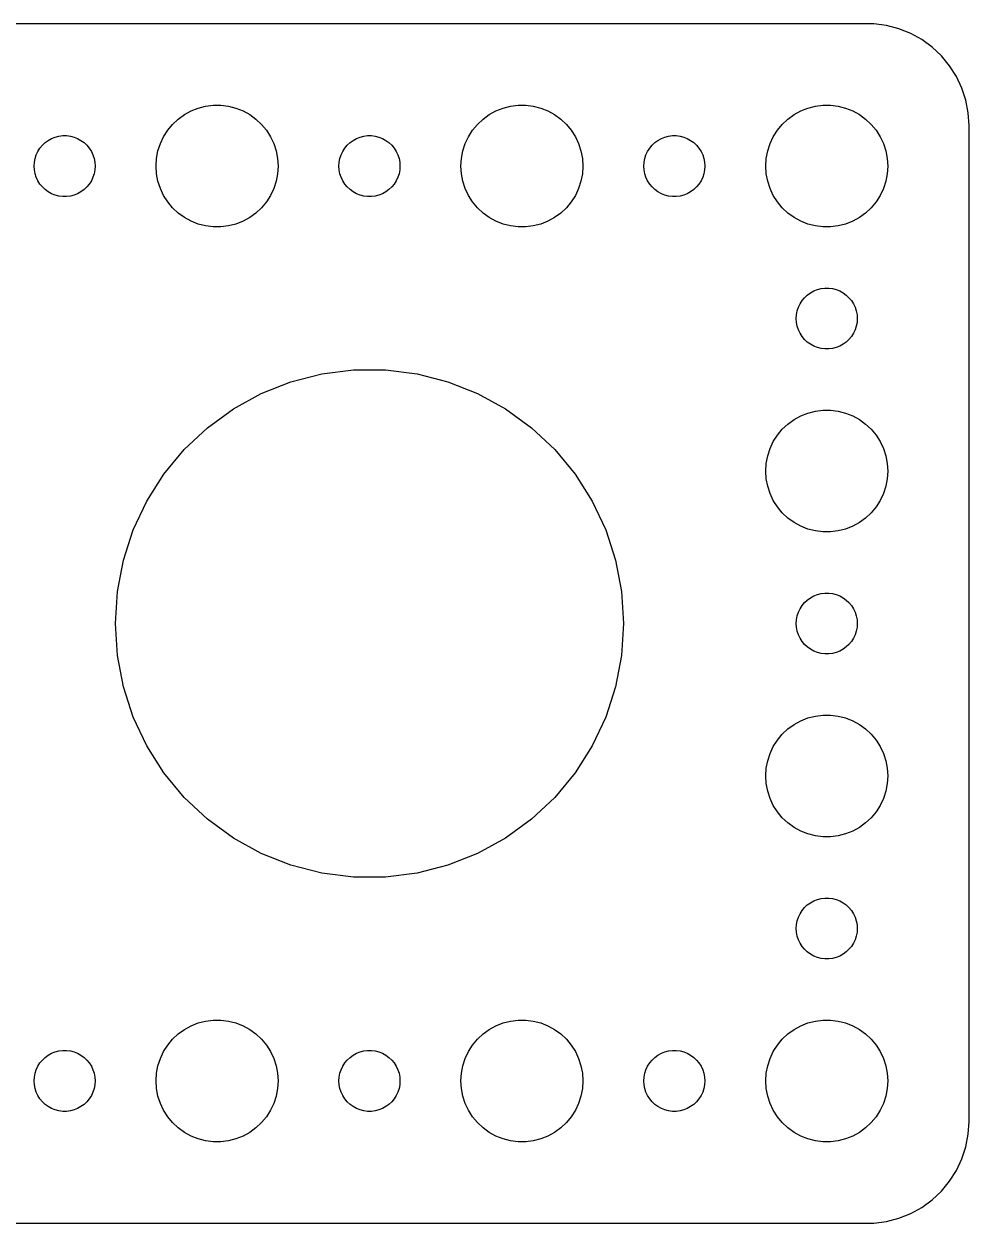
# Model space of a CAD drawing. Header units: metres. Extents: x -44.5 to 44.5, y 39.5 to 98.5.
# Drawn here: x -2 to 44.5, y 39.5 to 98.5 of the extents above; entities that cross this region are included whole.
import ezdxf

# ---------------------------------------------------------------- set-up
doc = ezdxf.new("R2010")
doc.units = ezdxf.units.M

msp = doc.modelspace()

# ---------------------------------------------------------------- linework, layer by layer
for p, q in [((39.8139, 98.4901), (-39.8139, 98.4901)), ((40.4369, 98.4114), (39.8139, 98.4901)), ((41.0451, 98.2553), (40.4369, 98.4114)), ((41.6289, 98.0241), (41.0451, 98.2553)), ((42.1791, 97.7216), (41.6289, 98.0241)), ((42.6871, 97.3526), (42.1791, 97.7216)), ((43.1448, 96.9227), (42.6871, 97.3526)), ((43.5451, 96.4389), (43.1448, 96.9227)), ((43.8815, 95.9088), (43.5451, 96.4389)), ((44.1489, 95.3406), (43.8815, 95.9088)), ((44.3429, 94.7434), (44.1489, 95.3406)), ((6.57294, 94.3532), (6.93785, 94.4469)), ((6.93785, 94.4469), (7.31161, 94.4941)), ((7.31161, 94.4941), (7.68837, 94.4941)), ((7.68837, 94.4941), (8.06213, 94.4469)), ((8.06213, 94.4469), (8.42705, 94.3532)), ((21.5729, 94.3532), (21.9379, 94.4469)), ((21.9379, 94.4469), (22.3116, 94.4941)), ((22.3116, 94.4941), (22.6884, 94.4941)), ((22.6884, 94.4941), (23.0621, 94.4469)), ((23.0621, 94.4469), (23.427, 94.3532)), ((36.5729, 94.3532), (36.9379, 94.4469)), ((36.9379, 94.4469), (37.3116, 94.4941)), ((37.3116, 94.4941), (37.6884, 94.4941)), ((37.6884, 94.4941), (38.0621, 94.4469)), ((38.0621, 94.4469), (38.427, 94.3532)), ((44.4606, 94.1267), (44.3429, 94.7434)), ((5.31308, 93.5536), (5.58772, 93.8115)), ((5.58772, 93.8115), (5.89252, 94.033)), ((5.89252, 94.033), (6.22266, 94.2145)), ((6.22266, 94.2145), (6.57294, 94.3532)), ((8.42705, 94.3532), (8.77733, 94.2145)), ((8.77733, 94.2145), (9.10747, 94.033)), ((9.10747, 94.033), (9.41226, 93.8115)), ((9.41226, 93.8115), (9.6869, 93.5536)), ((20.3131, 93.5536), (20.5877, 93.8115)), ((20.5877, 93.8115), (20.8925, 94.033)), ((20.8925, 94.033), (21.2227, 94.2145)), ((21.2227, 94.2145), (21.5729, 94.3532)), ((23.427, 94.3532), (23.7773, 94.2145)), ((23.7773, 94.2145), (24.1075, 94.033)), ((24.1075, 94.033), (24.4123, 93.8115)), ((24.4123, 93.8115), (24.6869, 93.5536)), ((35.3131, 93.5536), (35.5877, 93.8115)), ((35.5877, 93.8115), (35.8925, 94.033)), ((35.8925, 94.033), (36.2227, 94.2145)), ((36.2227, 94.2145), (36.5729, 94.3532)), ((38.427, 94.3532), (38.7773, 94.2145)), ((38.7773, 94.2145), (39.1075, 94.033)), ((39.1075, 94.033), (39.4123, 93.8115)), ((39.4123, 93.8115), (39.6869, 93.5536)), ((44.5, 93.5), (44.4606, 94.1267)), ((4.87108, 92.9453), (5.07294, 93.2634)), ((5.07294, 93.2634), (5.31308, 93.5536)), ((9.6869, 93.5536), (9.92705, 93.2634)), ((9.92705, 93.2634), (10.1289, 92.9453)), ((19.8711, 92.9453), (20.0729, 93.2634)), ((20.0729, 93.2634), (20.3131, 93.5536)), ((24.6869, 93.5536), (24.927, 93.2634)), ((24.927, 93.2634), (25.1289, 92.9453)), ((34.8711, 92.9453), (35.0729, 93.2634)), ((35.0729, 93.2634), (35.3131, 93.5536)), ((39.6869, 93.5536), (39.927, 93.2634)), ((39.927, 93.2634), (40.1289, 92.9453)), ((44.5, 44.5), (44.5, 93.5)), ((-1.09344, 92.5268), (-0.95613, 92.6558)), ((-0.95613, 92.6558), (-0.80373, 92.7665)), ((-0.80373, 92.7665), (-0.63866, 92.8572)), ((-0.63866, 92.8572), (-0.46352, 92.9266)), ((-0.46352, 92.9266), (-0.28107, 92.9734)), ((-0.28107, 92.9734), (-0.09418, 92.997)), ((-0.09418, 92.997), (0.09418, 92.997)), ((0.09418, 92.997), (0.28107, 92.9734)), ((0.28107, 92.9734), (0.46352, 92.9266)), ((0.46352, 92.9266), (0.63866, 92.8572)), ((0.63866, 92.8572), (0.80373, 92.7665)), ((0.80373, 92.7665), (0.95613, 92.6558)), ((0.95613, 92.6558), (1.09344, 92.5268)), ((4.59424, 92.2461), (4.71066, 92.6044)), ((4.71066, 92.6044), (4.87108, 92.9453)), ((10.1289, 92.9453), (10.2893, 92.6044)), ((10.2893, 92.6044), (10.4057, 92.2461)), ((13.9065, 92.5268), (14.0439, 92.6558)), ((14.0439, 92.6558), (14.1963, 92.7665)), ((14.1963, 92.7665), (14.3613, 92.8572)), ((14.3613, 92.8572), (14.5365, 92.9266)), ((14.5365, 92.9266), (14.7189, 92.9734)), ((14.7189, 92.9734), (14.9058, 92.997)), ((14.9058, 92.997), (15.0942, 92.997)), ((15.0942, 92.997), (15.2811, 92.9734)), ((15.2811, 92.9734), (15.4635, 92.9266)), ((15.4635, 92.9266), (15.6387, 92.8572)), ((15.6387, 92.8572), (15.8037, 92.7665)), ((15.8037, 92.7665), (15.9561, 92.6558)), ((15.9561, 92.6558), (16.0934, 92.5268)), ((19.5942, 92.2461), (19.7107, 92.6044)), ((19.7107, 92.6044), (19.8711, 92.9453)), ((25.1289, 92.9453), (25.2893, 92.6044)), ((25.2893, 92.6044), (25.4057, 92.2461)), ((28.9065, 92.5268), (29.0439, 92.6558)), ((29.0439, 92.6558), (29.1963, 92.7665)), ((29.1963, 92.7665), (29.3613, 92.8572)), ((29.3613, 92.8572), (29.5365, 92.9266)), ((29.5365, 92.9266), (29.7189, 92.9734)), ((29.7189, 92.9734), (29.9058, 92.997)), ((29.9058, 92.997), (30.0942, 92.997)), ((30.0942, 92.997), (30.2811, 92.9734)), ((30.2811, 92.9734), (30.4635, 92.9266)), ((30.4635, 92.9266), (30.6387, 92.8572)), ((30.6387, 92.8572), (30.8037, 92.7665)), ((30.8037, 92.7665), (30.9561, 92.6558)), ((30.9561, 92.6558), (31.0934, 92.5268)), ((34.5942, 92.2461), (34.7107, 92.6044)), ((34.7107, 92.6044), (34.8711, 92.9453)), ((40.1289, 92.9453), (40.2893, 92.6044)), ((40.2893, 92.6044), (40.4057, 92.2461)), ((-1.45287, 91.873), (-1.39465, 92.0522)), ((-1.39465, 92.0522), (-1.31445, 92.2226)), ((-1.31445, 92.2226), (-1.21352, 92.3817)), ((-1.21352, 92.3817), (-1.09344, 92.5268)), ((1.09344, 92.5268), (1.21352, 92.3817)), ((1.21352, 92.3817), (1.31445, 92.2226)), ((1.31445, 92.2226), (1.39465, 92.0522)), ((1.39465, 92.0522), (1.45287, 91.873)), ((4.52365, 91.876), (4.59424, 92.2461)), ((10.4057, 92.2461), (10.4763, 91.876)), ((13.5471, 91.873), (13.6053, 92.0522)), ((13.6053, 92.0522), (13.6855, 92.2226)), ((13.6855, 92.2226), (13.7865, 92.3817)), ((13.7865, 92.3817), (13.9065, 92.5268)), ((16.0934, 92.5268), (16.2135, 92.3817)), ((16.2135, 92.3817), (16.3145, 92.2226)), ((16.3145, 92.2226), (16.3947, 92.0522)), ((16.3947, 92.0522), (16.4529, 91.873)), ((19.5237, 91.876), (19.5942, 92.2461)), ((25.4057, 92.2461), (25.4763, 91.876)), ((28.5471, 91.873), (28.6053, 92.0522)), ((28.6053, 92.0522), (28.6855, 92.2226)), ((28.6855, 92.2226), (28.7865, 92.3817)), ((28.7865, 92.3817), (28.9065, 92.5268)), ((31.0934, 92.5268), (31.2135, 92.3817)), ((31.2135, 92.3817), (31.3145, 92.2226)), ((31.3145, 92.2226), (31.3947, 92.0522)), ((31.3947, 92.0522), (31.4529, 91.873)), ((34.5237, 91.876), (34.5942, 92.2461)), ((40.4057, 92.2461), (40.4763, 91.876)), ((-1.5, 91.5), (-1.48816, 91.688)), ((-1.48816, 91.312), (-1.5, 91.5)), ((-1.48816, 91.688), (-1.45287, 91.873)), ((1.45287, 91.873), (1.48816, 91.688)), ((1.48816, 91.688), (1.5, 91.5)), ((1.5, 91.5), (1.48816, 91.312)), ((4.5, 91.5), (4.52365, 91.876)), ((4.52365, 91.124), (4.5, 91.5)), ((10.4763, 91.876), (10.5, 91.5)), ((10.5, 91.5), (10.4763, 91.124)), ((13.5, 91.5), (13.5118, 91.688)), ((13.5118, 91.312), (13.5, 91.5)), ((13.5118, 91.688), (13.5471, 91.873)), ((16.4529, 91.873), (16.4882, 91.688)), ((16.4882, 91.688), (16.5, 91.5)), ((16.5, 91.5), (16.4882, 91.312)), ((19.5, 91.5), (19.5237, 91.876)), ((19.5237, 91.124), (19.5, 91.5)), ((25.4763, 91.876), (25.5, 91.5)), ((25.5, 91.5), (25.4763, 91.124)), ((28.5, 91.5), (28.5118, 91.688)), ((28.5118, 91.312), (28.5, 91.5)), ((28.5118, 91.688), (28.5471, 91.873)), ((31.4529, 91.873), (31.4882, 91.688)), ((31.4882, 91.688), (31.5, 91.5)), ((31.5, 91.5), (31.4882, 91.312)), ((34.5, 91.5), (34.5237, 91.876)), ((34.5237, 91.124), (34.5, 91.5)), ((40.4763, 91.876), (40.5, 91.5)), ((40.5, 91.5), (40.4763, 91.124)), ((-1.45287, 91.127), (-1.48816, 91.312)), ((-1.39465, 90.9478), (-1.45287, 91.127)), ((-1.31445, 90.7774), (-1.39465, 90.9478)), ((1.39465, 90.9478), (1.31445, 90.7774)), ((1.45287, 91.127), (1.39465, 90.9478)), ((1.48816, 91.312), (1.45287, 91.127)), ((4.59424, 90.7539), (4.52365, 91.124)), ((10.4763, 91.124), (10.4057, 90.7539)), ((13.5471, 91.127), (13.5118, 91.312)), ((13.6053, 90.9478), (13.5471, 91.127)), ((13.6855, 90.7774), (13.6053, 90.9478)), ((16.3947, 90.9478), (16.3145, 90.7774)), ((16.4529, 91.127), (16.3947, 90.9478)), ((16.4882, 91.312), (16.4529, 91.127)), ((19.5942, 90.7539), (19.5237, 91.124)), ((25.4763, 91.124), (25.4057, 90.7539)), ((28.5471, 91.127), (28.5118, 91.312)), ((28.6053, 90.9478), (28.5471, 91.127)), ((28.6855, 90.7774), (28.6053, 90.9478)), ((31.3947, 90.9478), (31.3145, 90.7774)), ((31.4529, 91.127), (31.3947, 90.9478)), ((31.4882, 91.312), (31.4529, 91.127)), ((34.5942, 90.7539), (34.5237, 91.124)), ((40.4763, 91.124), (40.4057, 90.7539)), ((-1.21352, 90.6183), (-1.31445, 90.7774)), ((-1.09344, 90.4732), (-1.21352, 90.6183)), ((-0.95613, 90.3442), (-1.09344, 90.4732)), ((-0.80373, 90.2335), (-0.95613, 90.3442)), ((0.95613, 90.3442), (0.80373, 90.2335)), ((1.09344, 90.4732), (0.95613, 90.3442)), ((1.21352, 90.6183), (1.09344, 90.4732)), ((1.31445, 90.7774), (1.21352, 90.6183)), ((4.71066, 90.3956), (4.59424, 90.7539)), ((4.87108, 90.0547), (4.71066, 90.3956)), ((10.2893, 90.3956), (10.1289, 90.0547)), ((10.4057, 90.7539), (10.2893, 90.3956)), ((13.7865, 90.6183), (13.6855, 90.7774)), ((13.9065, 90.4732), (13.7865, 90.6183)), ((14.0439, 90.3442), (13.9065, 90.4732)), ((14.1963, 90.2335), (14.0439, 90.3442)), ((15.9561, 90.3442), (15.8037, 90.2335)), ((16.0934, 90.4732), (15.9561, 90.3442)), ((16.2135, 90.6183), (16.0934, 90.4732)), ((16.3145, 90.7774), (16.2135, 90.6183)), ((19.7107, 90.3956), (19.5942, 90.7539)), ((19.8711, 90.0547), (19.7107, 90.3956)), ((25.2893, 90.3956), (25.1289, 90.0547)), ((25.4057, 90.7539), (25.2893, 90.3956)), ((28.7865, 90.6183), (28.6855, 90.7774)), ((28.9065, 90.4732), (28.7865, 90.6183)), ((29.0439, 90.3442), (28.9065, 90.4732)), ((29.1963, 90.2335), (29.0439, 90.3442)), ((30.9561, 90.3442), (30.8037, 90.2335)), ((31.0934, 90.4732), (30.9561, 90.3442)), ((31.2135, 90.6183), (31.0934, 90.4732)), ((31.3145, 90.7774), (31.2135, 90.6183)), ((34.7107, 90.3956), (34.5942, 90.7539)), ((34.8711, 90.0547), (34.7107, 90.3956)), ((40.2893, 90.3956), (40.1289, 90.0547)), ((40.4057, 90.7539), (40.2893, 90.3956)), ((-0.63866, 90.1427), (-0.80373, 90.2335)), ((-0.46352, 90.0734), (-0.63866, 90.1427)), ((-0.28107, 90.0266), (-0.46352, 90.0734)), ((-0.09418, 90.003), (-0.28107, 90.0266)), ((0.09418, 90.003), (-0.09418, 90.003)), ((0.28107, 90.0266), (0.09418, 90.003)), ((0.46352, 90.0734), (0.28107, 90.0266)), ((0.63866, 90.1427), (0.46352, 90.0734)), ((0.80373, 90.2335), (0.63866, 90.1427)), ((5.07294, 89.7366), (4.87108, 90.0547)), ((5.31308, 89.4464), (5.07294, 89.7366)), ((9.92705, 89.7366), (9.6869, 89.4464)), ((10.1289, 90.0547), (9.92705, 89.7366)), ((14.3613, 90.1427), (14.1963, 90.2335)), ((14.5365, 90.0734), (14.3613, 90.1427)), ((14.7189, 90.0266), (14.5365, 90.0734)), ((14.9058, 90.003), (14.7189, 90.0266)), ((15.0942, 90.003), (14.9058, 90.003)), ((15.2811, 90.0266), (15.0942, 90.003)), ((15.4635, 90.0734), (15.2811, 90.0266)), ((15.6387, 90.1427), (15.4635, 90.0734)), ((15.8037, 90.2335), (15.6387, 90.1427)), ((20.0729, 89.7366), (19.8711, 90.0547)), ((20.3131, 89.4464), (20.0729, 89.7366)), ((24.927, 89.7366), (24.6869, 89.4464)), ((25.1289, 90.0547), (24.927, 89.7366)), ((29.3613, 90.1427), (29.1963, 90.2335)), ((29.5365, 90.0734), (29.3613, 90.1427)), ((29.7189, 90.0266), (29.5365, 90.0734)), ((29.9058, 90.003), (29.7189, 90.0266)), ((30.0942, 90.003), (29.9058, 90.003)), ((30.2811, 90.0266), (30.0942, 90.003)), ((30.4635, 90.0734), (30.2811, 90.0266)), ((30.6387, 90.1427), (30.4635, 90.0734)), ((30.8037, 90.2335), (30.6387, 90.1427)), ((35.0729, 89.7366), (34.8711, 90.0547)), ((35.3131, 89.4464), (35.0729, 89.7366)), ((39.927, 89.7366), (39.6869, 89.4464)), ((40.1289, 90.0547), (39.927, 89.7366)), ((5.58772, 89.1884), (5.31308, 89.4464)), ((5.89252, 88.967), (5.58772, 89.1884)), ((9.41226, 89.1884), (9.10747, 88.967)), ((9.6869, 89.4464), (9.41226, 89.1884)), ((20.5877, 89.1884), (20.3131, 89.4464)), ((20.8925, 88.967), (20.5877, 89.1884)), ((24.4123, 89.1884), (24.1075, 88.967)), ((24.6869, 89.4464), (24.4123, 89.1884)), ((35.5877, 89.1884), (35.3131, 89.4464)), ((35.8925, 88.967), (35.5877, 89.1884)), ((39.4123, 89.1884), (39.1075, 88.967)), ((39.6869, 89.4464), (39.4123, 89.1884)), ((6.22266, 88.7855), (5.89252, 88.967)), ((6.57294, 88.6468), (6.22266, 88.7855)), ((6.93785, 88.5531), (6.57294, 88.6468)), ((7.31161, 88.5059), (6.93785, 88.5531)), ((7.68837, 88.5059), (7.31161, 88.5059)), ((8.06213, 88.5531), (7.68837, 88.5059)), ((8.42705, 88.6468), (8.06213, 88.5531)), ((8.77733, 88.7855), (8.42705, 88.6468)), ((9.10747, 88.967), (8.77733, 88.7855)), ((21.2227, 88.7855), (20.8925, 88.967)), ((21.5729, 88.6468), (21.2227, 88.7855)), ((21.9379, 88.5531), (21.5729, 88.6468)), ((22.3116, 88.5059), (21.9379, 88.5531)), ((22.6884, 88.5059), (22.3116, 88.5059)), ((23.0621, 88.5531), (22.6884, 88.5059)), ((23.427, 88.6468), (23.0621, 88.5531)), ((23.7773, 88.7855), (23.427, 88.6468)), ((24.1075, 88.967), (23.7773, 88.7855)), ((36.2227, 88.7855), (35.8925, 88.967)), ((36.5729, 88.6468), (36.2227, 88.7855)), ((36.9379, 88.5531), (36.5729, 88.6468)), ((37.3116, 88.5059), (36.9379, 88.5531)), ((37.6884, 88.5059), (37.3116, 88.5059)), ((38.0621, 88.5531), (37.6884, 88.5059)), ((38.427, 88.6468), (38.0621, 88.5531)), ((38.7773, 88.7855), (38.427, 88.6468)), ((39.1075, 88.967), (38.7773, 88.7855)), ((36.2865, 84.8817), (36.4065, 85.0268)), ((36.4065, 85.0268), (36.5439, 85.1558)), ((36.5439, 85.1558), (36.6963, 85.2665)), ((36.6963, 85.2665), (36.8613, 85.3572)), ((36.8613, 85.3572), (37.0365, 85.4266)), ((37.0365, 85.4266), (37.2189, 85.4734)), ((37.2189, 85.4734), (37.4058, 85.497)), ((37.4058, 85.497), (37.5942, 85.497)), ((37.5942, 85.497), (37.7811, 85.4734)), ((37.7811, 85.4734), (37.9635, 85.4266)), ((37.9635, 85.4266), (38.1387, 85.3572)), ((38.1387, 85.3572), (38.3037, 85.2665)), ((38.3037, 85.2665), (38.4561, 85.1558)), ((38.4561, 85.1558), (38.5934, 85.0268)), ((38.5934, 85.0268), (38.7135, 84.8817)), ((36.0118, 84.188), (36.0471, 84.373)), ((36.0471, 84.373), (36.1053, 84.5522)), ((36.1053, 84.5522), (36.1855, 84.7226)), ((36.1855, 84.7226), (36.2865, 84.8817)), ((38.7135, 84.8817), (38.8145, 84.7226)), ((38.8145, 84.7226), (38.8947, 84.5522)), ((38.8947, 84.5522), (38.9529, 84.373)), ((38.9529, 84.373), (38.9882, 84.188)), ((36, 84), (36.0118, 84.188)), ((36.0118, 83.812), (36, 84)), ((36.0471, 83.627), (36.0118, 83.812)), ((38.9882, 83.812), (38.9529, 83.627)), ((38.9882, 84.188), (39, 84)), ((39, 84), (38.9882, 83.812)), ((36.1053, 83.4478), (36.0471, 83.627)), ((36.1855, 83.2774), (36.1053, 83.4478)), ((36.2865, 83.1183), (36.1855, 83.2774)), ((38.8145, 83.2774), (38.7135, 83.1183)), ((38.8947, 83.4478), (38.8145, 83.2774)), ((38.9529, 83.627), (38.8947, 83.4478)), ((36.4065, 82.9732), (36.2865, 83.1183)), ((36.5439, 82.8442), (36.4065, 82.9732)), ((36.6963, 82.7335), (36.5439, 82.8442)), ((36.8613, 82.6427), (36.6963, 82.7335)), ((37.0365, 82.5734), (36.8613, 82.6427)), ((37.2189, 82.5266), (37.0365, 82.5734)), ((37.9635, 82.5734), (37.7811, 82.5266)), ((38.1387, 82.6427), (37.9635, 82.5734)), ((38.3037, 82.7335), (38.1387, 82.6427)), ((38.4561, 82.8442), (38.3037, 82.7335)), ((38.5934, 82.9732), (38.4561, 82.8442)), ((38.7135, 83.1183), (38.5934, 82.9732)), ((37.4058, 82.5029), (37.2189, 82.5266)), ((37.5942, 82.5029), (37.4058, 82.5029)), ((37.7811, 82.5266), (37.5942, 82.5029)), ((12.6577, 81.2786), (14.2151, 81.4753)), ((14.2151, 81.4753), (15.7849, 81.4753)), ((15.7849, 81.4753), (17.3423, 81.2786)), ((9.67775, 80.3103), (11.1373, 80.8882)), ((11.1373, 80.8882), (12.6577, 81.2786)), ((17.3423, 81.2786), (18.8627, 80.8882)), ((18.8627, 80.8882), (20.3222, 80.3103)), ((8.30215, 79.5541), (9.67775, 80.3103)), ((20.3222, 80.3103), (21.6978, 79.5541)), ((7.0322, 78.6314), (8.30215, 79.5541)), ((21.6978, 79.5541), (22.9678, 78.6314)), ((35.8925, 79.033), (36.2227, 79.2145)), ((36.2227, 79.2145), (36.5729, 79.3532)), ((36.5729, 79.3532), (36.9379, 79.4469)), ((36.9379, 79.4469), (37.3116, 79.4941)), ((37.3116, 79.4941), (37.6884, 79.4941)), ((37.6884, 79.4941), (38.0621, 79.4469)), ((38.0621, 79.4469), (38.427, 79.3532)), ((38.427, 79.3532), (38.7773, 79.2145)), ((38.7773, 79.2145), (39.1075, 79.033)), ((5.88788, 77.5568), (7.0322, 78.6314)), ((22.9678, 78.6314), (24.1121, 77.5568)), ((35.0729, 78.2634), (35.3131, 78.5536)), ((35.3131, 78.5536), (35.5877, 78.8115)), ((35.5877, 78.8115), (35.8925, 79.033)), ((39.1075, 79.033), (39.4123, 78.8115)), ((39.4123, 78.8115), (39.6869, 78.5536)), ((39.6869, 78.5536), (39.927, 78.2634)), ((34.7107, 77.6044), (34.8711, 77.9453)), ((34.8711, 77.9453), (35.0729, 78.2634)), ((39.927, 78.2634), (40.1289, 77.9453)), ((40.1289, 77.9453), (40.2893, 77.6044)), ((4.88728, 76.3473), (5.88788, 77.5568)), ((24.1121, 77.5568), (25.1127, 76.3473)), ((34.5942, 77.2461), (34.7107, 77.6044)), ((40.2893, 77.6044), (40.4057, 77.2461)), ((34.5, 76.5), (34.5237, 76.876)), ((34.5237, 76.876), (34.5942, 77.2461)), ((40.4057, 77.2461), (40.4763, 76.876)), ((40.4763, 76.876), (40.5, 76.5)), ((4.04616, 75.0219), (4.88728, 76.3473)), ((25.1127, 76.3473), (25.9538, 75.0219)), ((34.5237, 76.124), (34.5, 76.5)), ((34.5942, 75.7539), (34.5237, 76.124)), ((40.4763, 76.124), (40.4057, 75.7539)), ((40.5, 76.5), (40.4763, 76.124)), ((34.7107, 75.3956), (34.5942, 75.7539)), ((40.4057, 75.7539), (40.2893, 75.3956)), ((3.37779, 73.6015), (4.04616, 75.0219)), ((25.9538, 75.0219), (26.6222, 73.6015)), ((34.8711, 75.0547), (34.7107, 75.3956)), ((35.0729, 74.7366), (34.8711, 75.0547)), ((40.1289, 75.0547), (39.927, 74.7366)), ((40.2893, 75.3956), (40.1289, 75.0547)), ((35.3131, 74.4464), (35.0729, 74.7366)), ((35.5877, 74.1884), (35.3131, 74.4464)), ((39.6869, 74.4464), (39.4123, 74.1884)), ((39.927, 74.7366), (39.6869, 74.4464)), ((35.8925, 73.967), (35.5877, 74.1884)), ((36.2227, 73.7855), (35.8925, 73.967)), ((36.5729, 73.6468), (36.2227, 73.7855)), ((38.7773, 73.7855), (38.427, 73.6468)), ((39.1075, 73.967), (38.7773, 73.7855)), ((39.4123, 74.1884), (39.1075, 73.967)), ((2.8927, 72.1086), (3.37779, 73.6015)), ((26.6222, 73.6015), (27.1073, 72.1086)), ((36.9379, 73.5531), (36.5729, 73.6468)), ((37.3116, 73.5059), (36.9379, 73.5531)), ((37.6884, 73.5059), (37.3116, 73.5059)), ((38.0621, 73.5531), (37.6884, 73.5059)), ((38.427, 73.6468), (38.0621, 73.5531)), ((2.59856, 70.5667), (2.8927, 72.1086)), ((27.1073, 72.1086), (27.4014, 70.5667)), ((2.5, 69), (2.59856, 70.5667)), ((27.4014, 70.5667), (27.5, 69)), ((36.5439, 70.1558), (36.6963, 70.2665)), ((36.6963, 70.2665), (36.8613, 70.3572)), ((36.8613, 70.3572), (37.0365, 70.4266)), ((37.0365, 70.4266), (37.2189, 70.4734)), ((37.2189, 70.4734), (37.4058, 70.497)), ((37.4058, 70.497), (37.5942, 70.497)), ((37.5942, 70.497), (37.7811, 70.4734)), ((37.7811, 70.4734), (37.9635, 70.4266)), ((37.9635, 70.4266), (38.1387, 70.3572)), ((38.1387, 70.3572), (38.3037, 70.2665)), ((38.3037, 70.2665), (38.4561, 70.1558)), ((36.1053, 69.5522), (36.1855, 69.7226)), ((36.1855, 69.7226), (36.2865, 69.8817)), ((36.2865, 69.8817), (36.4065, 70.0268)), ((36.4065, 70.0268), (36.5439, 70.1558)), ((38.4561, 70.1558), (38.5934, 70.0268)), ((38.5934, 70.0268), (38.7135, 69.8817)), ((38.7135, 69.8817), (38.8145, 69.7226)), ((38.8145, 69.7226), (38.8947, 69.5522)), ((36, 69), (36.0118, 69.188)), ((36.0118, 69.188), (36.0471, 69.373)), ((36.0471, 69.373), (36.1053, 69.5522)), ((38.8947, 69.5522), (38.9529, 69.373)), ((38.9529, 69.373), (38.9882, 69.188)), ((38.9882, 69.188), (39, 69)), ((2.59856, 67.4333), (2.5, 69)), ((27.5, 69), (27.4014, 67.4333)), ((36.0118, 68.812), (36, 69)), ((36.0471, 68.627), (36.0118, 68.812)), ((36.1053, 68.4478), (36.0471, 68.627)), ((36.1855, 68.2774), (36.1053, 68.4478)), ((38.8947, 68.4478), (38.8145, 68.2774)), ((38.9529, 68.627), (38.8947, 68.4478)), ((38.9882, 68.812), (38.9529, 68.627)), ((39, 69), (38.9882, 68.812)), ((36.2865, 68.1183), (36.1855, 68.2774)), ((36.4065, 67.9732), (36.2865, 68.1183)), ((36.5439, 67.8442), (36.4065, 67.9732)), ((36.6963, 67.7335), (36.5439, 67.8442)), ((38.4561, 67.8442), (38.3037, 67.7335)), ((38.5934, 67.9732), (38.4561, 67.8442)), ((38.7135, 68.1183), (38.5934, 67.9732)), ((38.8145, 68.2774), (38.7135, 68.1183)), ((2.8927, 65.8914), (2.59856, 67.4333)), ((27.4014, 67.4333), (27.1073, 65.8914)), ((36.8613, 67.6428), (36.6963, 67.7335)), ((37.0365, 67.5734), (36.8613, 67.6428)), ((37.2189, 67.5266), (37.0365, 67.5734)), ((37.4058, 67.503), (37.2189, 67.5266)), ((37.5942, 67.503), (37.4058, 67.503)), ((37.7811, 67.5266), (37.5942, 67.503)), ((37.9635, 67.5734), (37.7811, 67.5266)), ((38.1387, 67.6428), (37.9635, 67.5734)), ((38.3037, 67.7335), (38.1387, 67.6428)), ((3.37779, 64.3985), (2.8927, 65.8914)), ((27.1073, 65.8914), (26.6222, 64.3985)), ((4.04616, 62.9781), (3.37779, 64.3985)), ((26.6222, 64.3985), (25.9538, 62.9781)), ((36.2227, 64.2145), (36.5729, 64.3532)), ((36.5729, 64.3532), (36.9379, 64.4469)), ((36.9379, 64.4469), (37.3116, 64.4941)), ((37.3116, 64.4941), (37.6884, 64.4941)), ((37.6884, 64.4941), (38.0621, 64.4469)), ((38.0621, 64.4469), (38.427, 64.3532)), ((38.427, 64.3532), (38.7773, 64.2145)), ((35.3131, 63.5536), (35.5877, 63.8116)), ((35.5877, 63.8116), (35.8925, 64.033)), ((35.8925, 64.033), (36.2227, 64.2145)), ((38.7773, 64.2145), (39.1075, 64.033)), ((39.1075, 64.033), (39.4123, 63.8116)), ((39.4123, 63.8116), (39.6869, 63.5536)), ((34.8711, 62.9453), (35.0729, 63.2634)), ((35.0729, 63.2634), (35.3131, 63.5536)), ((39.6869, 63.5536), (39.927, 63.2634)), ((39.927, 63.2634), (40.1289, 62.9453)), ((4.88728, 61.6527), (4.04616, 62.9781)), ((25.9538, 62.9781), (25.1127, 61.6527)), ((34.5942, 62.2461), (34.7107, 62.6044)), ((34.7107, 62.6044), (34.8711, 62.9453)), ((40.1289, 62.9453), (40.2893, 62.6044)), ((40.2893, 62.6044), (40.4057, 62.2461)), ((34.5237, 61.876), (34.5942, 62.2461)), ((40.4057, 62.2461), (40.4763, 61.876)), ((5.88788, 60.4432), (4.88728, 61.6527)), ((25.1127, 61.6527), (24.1121, 60.4432)), ((34.5, 61.5), (34.5237, 61.876)), ((34.5237, 61.124), (34.5, 61.5)), ((40.4763, 61.876), (40.5, 61.5)), ((40.5, 61.5), (40.4763, 61.124)), ((34.5942, 60.7539), (34.5237, 61.124)), ((34.7107, 60.3956), (34.5942, 60.7539)), ((40.4057, 60.7539), (40.2893, 60.3956)), ((40.4763, 61.124), (40.4057, 60.7539)), ((7.0322, 59.3686), (5.88788, 60.4432)), ((24.1121, 60.4432), (22.9678, 59.3686)), ((34.8711, 60.0547), (34.7107, 60.3956)), ((40.2893, 60.3956), (40.1289, 60.0547)), ((35.0729, 59.7366), (34.8711, 60.0547)), ((35.3131, 59.4464), (35.0729, 59.7366)), ((39.927, 59.7366), (39.6869, 59.4464)), ((40.1289, 60.0547), (39.927, 59.7366)), ((8.30215, 58.4459), (7.0322, 59.3686)), ((22.9678, 59.3686), (21.6978, 58.4459)), ((35.5877, 59.1885), (35.3131, 59.4464)), ((35.8925, 58.967), (35.5877, 59.1885)), ((39.4123, 59.1885), (39.1075, 58.967)), ((39.6869, 59.4464), (39.4123, 59.1885)), ((9.67775, 57.6897), (8.30215, 58.4459)), ((21.6978, 58.4459), (20.3222, 57.6897)), ((36.2227, 58.7855), (35.8925, 58.967)), ((36.5729, 58.6468), (36.2227, 58.7855)), ((36.9379, 58.5531), (36.5729, 58.6468)), ((37.3116, 58.5059), (36.9379, 58.5531)), ((37.6884, 58.5059), (37.3116, 58.5059)), ((38.0621, 58.5531), (37.6884, 58.5059)), ((38.427, 58.6468), (38.0621, 58.5531)), ((38.7773, 58.7855), (38.427, 58.6468)), ((39.1075, 58.967), (38.7773, 58.7855)), ((11.1373, 57.1118), (9.67775, 57.6897)), ((20.3222, 57.6897), (18.8627, 57.1118)), ((12.6577, 56.7214), (11.1373, 57.1118)), ((14.2151, 56.5247), (12.6577, 56.7214)), ((17.3423, 56.7214), (15.7849, 56.5247)), ((18.8627, 57.1118), (17.3423, 56.7214)), ((15.7849, 56.5247), (14.2151, 56.5247)), ((37.0365, 55.4266), (37.2189, 55.4734)), ((37.2189, 55.4734), (37.4058, 55.4971)), ((37.4058, 55.4971), (37.5942, 55.4971)), ((37.5942, 55.4971), (37.7811, 55.4734)), ((37.7811, 55.4734), (37.9635, 55.4266)), ((36.1855, 54.7226), (36.2865, 54.8817)), ((36.2865, 54.8817), (36.4065, 55.0268)), ((36.4065, 55.0268), (36.5439, 55.1558)), ((36.5439, 55.1558), (36.6963, 55.2665)), ((36.6963, 55.2665), (36.8613, 55.3573)), ((36.8613, 55.3573), (37.0365, 55.4266)), ((37.9635, 55.4266), (38.1387, 55.3573)), ((38.1387, 55.3573), (38.3037, 55.2665)), ((38.3037, 55.2665), (38.4561, 55.1558)), ((38.4561, 55.1558), (38.5934, 55.0268)), ((38.5934, 55.0268), (38.7135, 54.8817)), ((38.7135, 54.8817), (38.8145, 54.7226)), ((36.0118, 54.188), (36.0471, 54.373)), ((36.0471, 54.373), (36.1053, 54.5522)), ((36.1053, 54.5522), (36.1855, 54.7226)), ((38.8145, 54.7226), (38.8947, 54.5522)), ((38.8947, 54.5522), (38.9529, 54.373)), ((38.9529, 54.373), (38.9882, 54.188)), ((36, 54), (36.0118, 54.188)), ((36.0118, 53.812), (36, 54)), ((36.0471, 53.627), (36.0118, 53.812)), ((38.9882, 53.812), (38.9529, 53.627)), ((38.9882, 54.188), (39, 54)), ((39, 54), (38.9882, 53.812)), ((36.1053, 53.4478), (36.0471, 53.627)), ((36.1855, 53.2774), (36.1053, 53.4478)), ((36.2865, 53.1183), (36.1855, 53.2774)), ((36.4065, 52.9732), (36.2865, 53.1183)), ((38.7135, 53.1183), (38.5934, 52.9732)), ((38.8145, 53.2774), (38.7135, 53.1183)), ((38.8947, 53.4478), (38.8145, 53.2774)), ((38.9529, 53.627), (38.8947, 53.4478)), ((36.5439, 52.8442), (36.4065, 52.9732)), ((36.6963, 52.7335), (36.5439, 52.8442)), ((36.8613, 52.6428), (36.6963, 52.7335)), ((37.0365, 52.5734), (36.8613, 52.6428)), ((37.2189, 52.5266), (37.0365, 52.5734)), ((37.4058, 52.503), (37.2189, 52.5266)), ((37.5942, 52.503), (37.4058, 52.503)), ((37.7811, 52.5266), (37.5942, 52.503)), ((37.9635, 52.5734), (37.7811, 52.5266)), ((38.1387, 52.6428), (37.9635, 52.5734)), ((38.3037, 52.7335), (38.1387, 52.6428)), ((38.4561, 52.8442), (38.3037, 52.7335)), ((38.5934, 52.9732), (38.4561, 52.8442)), ((5.58772, 48.8116), (5.89252, 49.033)), ((5.89252, 49.033), (6.22266, 49.2145)), ((6.22266, 49.2145), (6.57294, 49.3532)), ((6.57294, 49.3532), (6.93785, 49.4469)), ((6.93785, 49.4469), (7.31161, 49.4941)), ((7.31161, 49.4941), (7.68837, 49.4941)), ((7.68837, 49.4941), (8.06213, 49.4469)), ((8.06213, 49.4469), (8.42705, 49.3532)), ((8.42705, 49.3532), (8.77733, 49.2145)), ((8.77733, 49.2145), (9.10747, 49.033)), ((9.10747, 49.033), (9.41226, 48.8116)), ((20.5877, 48.8116), (20.8925, 49.033)), ((20.8925, 49.033), (21.2227, 49.2145)), ((21.2227, 49.2145), (21.5729, 49.3532)), ((21.5729, 49.3532), (21.9379, 49.4469)), ((21.9379, 49.4469), (22.3116, 49.4941)), ((22.3116, 49.4941), (22.6884, 49.4941)), ((22.6884, 49.4941), (23.0621, 49.4469)), ((23.0621, 49.4469), (23.427, 49.3532)), ((23.427, 49.3532), (23.7773, 49.2145)), ((23.7773, 49.2145), (24.1075, 49.033)), ((24.1075, 49.033), (24.4123, 48.8116)), ((35.5877, 48.8116), (35.8925, 49.033)), ((35.8925, 49.033), (36.2227, 49.2145)), ((36.2227, 49.2145), (36.5729, 49.3532)), ((36.5729, 49.3532), (36.9379, 49.4469)), ((36.9379, 49.4469), (37.3116, 49.4941)), ((37.3116, 49.4941), (37.6884, 49.4941)), ((37.6884, 49.4941), (38.0621, 49.4469)), ((38.0621, 49.4469), (38.427, 49.3532)), ((38.427, 49.3532), (38.7773, 49.2145)), ((38.7773, 49.2145), (39.1075, 49.033)), ((39.1075, 49.033), (39.4123, 48.8116)), ((5.07294, 48.2634), (5.31308, 48.5536)), ((5.31308, 48.5536), (5.58772, 48.8116)), ((9.41226, 48.8116), (9.6869, 48.5536)), ((9.6869, 48.5536), (9.92705, 48.2634)), ((20.0729, 48.2634), (20.3131, 48.5536)), ((20.3131, 48.5536), (20.5877, 48.8116)), ((24.4123, 48.8116), (24.6869, 48.5536)), ((24.6869, 48.5536), (24.927, 48.2634)), ((35.0729, 48.2634), (35.3131, 48.5536)), ((35.3131, 48.5536), (35.5877, 48.8116)), ((39.4123, 48.8116), (39.6869, 48.5536)), ((39.6869, 48.5536), (39.927, 48.2634)), ((-0.80373, 47.7665), (-0.63866, 47.8573)), ((-0.63866, 47.8573), (-0.46352, 47.9266)), ((-0.46352, 47.9266), (-0.28107, 47.9734)), ((-0.28107, 47.9734), (-0.09418, 47.997)), ((-0.09418, 47.997), (0.09418, 47.997)), ((0.09418, 47.997), (0.28107, 47.9734)), ((0.28107, 47.9734), (0.46352, 47.9266)), ((0.46352, 47.9266), (0.63866, 47.8573)), ((0.63866, 47.8573), (0.80373, 47.7665)), ((4.71066, 47.6044), (4.87108, 47.9453)), ((4.87108, 47.9453), (5.07294, 48.2634)), ((9.92705, 48.2634), (10.1289, 47.9453)), ((10.1289, 47.9453), (10.2893, 47.6044)), ((14.1963, 47.7665), (14.3613, 47.8573)), ((14.3613, 47.8573), (14.5365, 47.9266)), ((14.5365, 47.9266), (14.7189, 47.9734)), ((14.7189, 47.9734), (14.9058, 47.997)), ((14.9058, 47.997), (15.0942, 47.997)), ((15.0942, 47.997), (15.2811, 47.9734)), ((15.2811, 47.9734), (15.4635, 47.9266)), ((15.4635, 47.9266), (15.6387, 47.8573)), ((15.6387, 47.8573), (15.8037, 47.7665)), ((19.7107, 47.6044), (19.8711, 47.9453)), ((19.8711, 47.9453), (20.0729, 48.2634)), ((24.927, 48.2634), (25.1289, 47.9453)), ((25.1289, 47.9453), (25.2893, 47.6044)), ((29.1963, 47.7665), (29.3613, 47.8573)), ((29.3613, 47.8573), (29.5365, 47.9266)), ((29.5365, 47.9266), (29.7189, 47.9734)), ((29.7189, 47.9734), (29.9058, 47.997)), ((29.9058, 47.997), (30.0942, 47.997)), ((30.0942, 47.997), (30.2811, 47.9734)), ((30.2811, 47.9734), (30.4635, 47.9266)), ((30.4635, 47.9266), (30.6387, 47.8573)), ((30.6387, 47.8573), (30.8037, 47.7665)), ((34.7107, 47.6044), (34.8711, 47.9453)), ((34.8711, 47.9453), (35.0729, 48.2634)), ((39.927, 48.2634), (40.1289, 47.9453)), ((40.1289, 47.9453), (40.2893, 47.6044)), ((-1.39465, 47.0522), (-1.31445, 47.2226)), ((-1.31445, 47.2226), (-1.21352, 47.3817)), ((-1.21352, 47.3817), (-1.09344, 47.5268)), ((-1.09344, 47.5268), (-0.95613, 47.6558)), ((-0.95613, 47.6558), (-0.80373, 47.7665)), ((0.80373, 47.7665), (0.95613, 47.6558)), ((0.95613, 47.6558), (1.09344, 47.5268)), ((1.09344, 47.5268), (1.21352, 47.3817)), ((1.21352, 47.3817), (1.31445, 47.2226)), ((1.31445, 47.2226), (1.39465, 47.0522)), ((4.52365, 46.876), (4.59424, 47.2461)), ((4.59424, 47.2461), (4.71066, 47.6044)), ((10.2893, 47.6044), (10.4057, 47.2461)), ((10.4057, 47.2461), (10.4763, 46.876)), ((13.6053, 47.0522), (13.6855, 47.2226)), ((13.6855, 47.2226), (13.7865, 47.3817)), ((13.7865, 47.3817), (13.9065, 47.5268)), ((13.9065, 47.5268), (14.0439, 47.6558)), ((14.0439, 47.6558), (14.1963, 47.7665)), ((15.8037, 47.7665), (15.9561, 47.6558)), ((15.9561, 47.6558), (16.0934, 47.5268)), ((16.0934, 47.5268), (16.2135, 47.3817)), ((16.2135, 47.3817), (16.3145, 47.2226)), ((16.3145, 47.2226), (16.3947, 47.0522)), ((19.5237, 46.876), (19.5942, 47.2461)), ((19.5942, 47.2461), (19.7107, 47.6044)), ((25.2893, 47.6044), (25.4057, 47.2461)), ((25.4057, 47.2461), (25.4763, 46.876)), ((28.6053, 47.0522), (28.6855, 47.2226)), ((28.6855, 47.2226), (28.7865, 47.3817)), ((28.7865, 47.3817), (28.9065, 47.5268)), ((28.9065, 47.5268), (29.0439, 47.6558)), ((29.0439, 47.6558), (29.1963, 47.7665)), ((30.8037, 47.7665), (30.9561, 47.6558)), ((30.9561, 47.6558), (31.0934, 47.5268)), ((31.0934, 47.5268), (31.2135, 47.3817)), ((31.2135, 47.3817), (31.3145, 47.2226)), ((31.3145, 47.2226), (31.3947, 47.0522)), ((34.5237, 46.876), (34.5942, 47.2461)), ((34.5942, 47.2461), (34.7107, 47.6044)), ((40.2893, 47.6044), (40.4057, 47.2461)), ((40.4057, 47.2461), (40.4763, 46.876)), ((-1.5, 46.5), (-1.48816, 46.688)), ((-1.48816, 46.688), (-1.45287, 46.873)), ((-1.45287, 46.873), (-1.39465, 47.0522)), ((1.39465, 47.0522), (1.45287, 46.873)), ((1.45287, 46.873), (1.48816, 46.688)), ((1.48816, 46.688), (1.5, 46.5)), ((4.5, 46.5), (4.52365, 46.876)), ((10.4763, 46.876), (10.5, 46.5)), ((13.5, 46.5), (13.5118, 46.688)), ((13.5118, 46.688), (13.5471, 46.873)), ((13.5471, 46.873), (13.6053, 47.0522)), ((16.3947, 47.0522), (16.4529, 46.873)), ((16.4529, 46.873), (16.4882, 46.688)), ((16.4882, 46.688), (16.5, 46.5)), ((19.5, 46.5), (19.5237, 46.876)), ((25.4763, 46.876), (25.5, 46.5)), ((28.5, 46.5), (28.5118, 46.688)), ((28.5118, 46.688), (28.5471, 46.873)), ((28.5471, 46.873), (28.6053, 47.0522)), ((31.3947, 47.0522), (31.4529, 46.873)), ((31.4529, 46.873), (31.4882, 46.688)), ((31.4882, 46.688), (31.5, 46.5)), ((34.5, 46.5), (34.5237, 46.876)), ((40.4763, 46.876), (40.5, 46.5)), ((-1.48816, 46.312), (-1.5, 46.5)), ((-1.45287, 46.127), (-1.48816, 46.312)), ((-1.39465, 45.9478), (-1.45287, 46.127)), ((1.45287, 46.127), (1.39465, 45.9478)), ((1.48816, 46.312), (1.45287, 46.127)), ((1.5, 46.5), (1.48816, 46.312)), ((4.52365, 46.124), (4.5, 46.5)), ((4.59424, 45.7539), (4.52365, 46.124)), ((10.4763, 46.124), (10.4057, 45.7539)), ((10.5, 46.5), (10.4763, 46.124)), ((13.5118, 46.312), (13.5, 46.5)), ((13.5471, 46.127), (13.5118, 46.312)), ((13.6053, 45.9478), (13.5471, 46.127)), ((16.4529, 46.127), (16.3947, 45.9478)), ((16.4882, 46.312), (16.4529, 46.127)), ((16.5, 46.5), (16.4882, 46.312)), ((19.5237, 46.124), (19.5, 46.5)), ((19.5942, 45.7539), (19.5237, 46.124)), ((25.4763, 46.124), (25.4057, 45.7539)), ((25.5, 46.5), (25.4763, 46.124)), ((28.5118, 46.312), (28.5, 46.5)), ((28.5471, 46.127), (28.5118, 46.312)), ((28.6053, 45.9478), (28.5471, 46.127)), ((31.4529, 46.127), (31.3947, 45.9478)), ((31.4882, 46.312), (31.4529, 46.127)), ((31.5, 46.5), (31.4882, 46.312)), ((34.5237, 46.124), (34.5, 46.5)), ((34.5942, 45.7539), (34.5237, 46.124)), ((40.4763, 46.124), (40.4057, 45.7539)), ((40.5, 46.5), (40.4763, 46.124)), ((-1.31445, 45.7774), (-1.39465, 45.9478)), ((-1.21352, 45.6183), (-1.31445, 45.7774)), ((-1.09344, 45.4732), (-1.21352, 45.6183)), ((-0.95613, 45.3442), (-1.09344, 45.4732)), ((1.09344, 45.4732), (0.95613, 45.3442)), ((1.21352, 45.6183), (1.09344, 45.4732)), ((1.31445, 45.7774), (1.21352, 45.6183)), ((1.39465, 45.9478), (1.31445, 45.7774)), ((4.71066, 45.3956), (4.59424, 45.7539)), ((10.4057, 45.7539), (10.2893, 45.3956)), ((13.6855, 45.7774), (13.6053, 45.9478)), ((13.7865, 45.6183), (13.6855, 45.7774)), ((13.9065, 45.4732), (13.7865, 45.6183)), ((14.0439, 45.3442), (13.9065, 45.4732)), ((16.0934, 45.4732), (15.9561, 45.3442)), ((16.2135, 45.6183), (16.0934, 45.4732)), ((16.3145, 45.7774), (16.2135, 45.6183)), ((16.3947, 45.9478), (16.3145, 45.7774)), ((19.7107, 45.3956), (19.5942, 45.7539)), ((25.4057, 45.7539), (25.2893, 45.3956)), ((28.6855, 45.7774), (28.6053, 45.9478)), ((28.7865, 45.6183), (28.6855, 45.7774)), ((28.9065, 45.4732), (28.7865, 45.6183)), ((29.0439, 45.3442), (28.9065, 45.4732)), ((31.0934, 45.4732), (30.9561, 45.3442)), ((31.2135, 45.6183), (31.0934, 45.4732)), ((31.3145, 45.7774), (31.2135, 45.6183)), ((31.3947, 45.9478), (31.3145, 45.7774)), ((34.7107, 45.3956), (34.5942, 45.7539)), ((40.4057, 45.7539), (40.2893, 45.3956)), ((-0.80373, 45.2335), (-0.95613, 45.3442)), ((-0.63866, 45.1428), (-0.80373, 45.2335)), ((-0.46352, 45.0734), (-0.63866, 45.1428)), ((-0.28107, 45.0266), (-0.46352, 45.0734)), ((-0.09418, 45.003), (-0.28107, 45.0266)), ((0.09418, 45.003), (-0.09418, 45.003)), ((0.28107, 45.0266), (0.09418, 45.003)), ((0.46352, 45.0734), (0.28107, 45.0266)), ((0.63866, 45.1428), (0.46352, 45.0734)), ((0.80373, 45.2335), (0.63866, 45.1428)), ((0.95613, 45.3442), (0.80373, 45.2335)), ((4.87108, 45.0547), (4.71066, 45.3956)), ((5.07294, 44.7366), (4.87108, 45.0547)), ((10.1289, 45.0547), (9.92705, 44.7366)), ((10.2893, 45.3956), (10.1289, 45.0547)), ((14.1963, 45.2335), (14.0439, 45.3442)), ((14.3613, 45.1428), (14.1963, 45.2335)), ((14.5365, 45.0734), (14.3613, 45.1428)), ((14.7189, 45.0266), (14.5365, 45.0734)), ((14.9058, 45.003), (14.7189, 45.0266)), ((15.0942, 45.003), (14.9058, 45.003)), ((15.2811, 45.0266), (15.0942, 45.003)), ((15.4635, 45.0734), (15.2811, 45.0266)), ((15.6387, 45.1428), (15.4635, 45.0734)), ((15.8037, 45.2335), (15.6387, 45.1428)), ((15.9561, 45.3442), (15.8037, 45.2335)), ((19.8711, 45.0547), (19.7107, 45.3956)), ((20.0729, 44.7366), (19.8711, 45.0547)), ((25.1289, 45.0547), (24.927, 44.7366)), ((25.2893, 45.3956), (25.1289, 45.0547)), ((29.1963, 45.2335), (29.0439, 45.3442)), ((29.3613, 45.1428), (29.1963, 45.2335)), ((29.5365, 45.0734), (29.3613, 45.1428)), ((29.7189, 45.0266), (29.5365, 45.0734)), ((29.9058, 45.003), (29.7189, 45.0266)), ((30.0942, 45.003), (29.9058, 45.003)), ((30.2811, 45.0266), (30.0942, 45.003)), ((30.4635, 45.0734), (30.2811, 45.0266)), ((30.6387, 45.1428), (30.4635, 45.0734)), ((30.8037, 45.2335), (30.6387, 45.1428)), ((30.9561, 45.3442), (30.8037, 45.2335)), ((34.8711, 45.0547), (34.7107, 45.3956)), ((35.0729, 44.7366), (34.8711, 45.0547)), ((40.1289, 45.0547), (39.927, 44.7366)), ((40.2893, 45.3956), (40.1289, 45.0547)), ((5.31308, 44.4464), (5.07294, 44.7366)), ((5.58772, 44.1885), (5.31308, 44.4464)), ((9.6869, 44.4464), (9.41226, 44.1885)), ((9.92705, 44.7366), (9.6869, 44.4464)), ((20.3131, 44.4464), (20.0729, 44.7366)), ((20.5877, 44.1885), (20.3131, 44.4464)), ((24.6869, 44.4464), (24.4123, 44.1885)), ((24.927, 44.7366), (24.6869, 44.4464)), ((35.3131, 44.4464), (35.0729, 44.7366)), ((35.5877, 44.1885), (35.3131, 44.4464)), ((39.6869, 44.4464), (39.4123, 44.1885)), ((39.927, 44.7366), (39.6869, 44.4464)), ((44.4606, 43.8733), (44.5, 44.5)), ((5.89252, 43.967), (5.58772, 44.1885)), ((6.22266, 43.7855), (5.89252, 43.967)), ((6.57294, 43.6468), (6.22266, 43.7855)), ((6.93785, 43.5531), (6.57294, 43.6468)), ((8.42705, 43.6468), (8.06213, 43.5531)), ((8.77733, 43.7855), (8.42705, 43.6468)), ((9.10747, 43.967), (8.77733, 43.7855)), ((9.41226, 44.1885), (9.10747, 43.967)), ((20.8925, 43.967), (20.5877, 44.1885)), ((21.2227, 43.7855), (20.8925, 43.967)), ((21.5729, 43.6468), (21.2227, 43.7855)), ((21.9379, 43.5531), (21.5729, 43.6468)), ((23.427, 43.6468), (23.0621, 43.5531)), ((23.7773, 43.7855), (23.427, 43.6468)), ((24.1075, 43.967), (23.7773, 43.7855)), ((24.4123, 44.1885), (24.1075, 43.967)), ((35.8925, 43.967), (35.5877, 44.1885)), ((36.2227, 43.7855), (35.8925, 43.967)), ((36.5729, 43.6468), (36.2227, 43.7855)), ((36.9379, 43.5531), (36.5729, 43.6468)), ((38.427, 43.6468), (38.0621, 43.5531)), ((38.7773, 43.7855), (38.427, 43.6468)), ((39.1075, 43.967), (38.7773, 43.7855)), ((39.4123, 44.1885), (39.1075, 43.967)), ((44.3429, 43.2566), (44.4606, 43.8733)), ((7.31161, 43.5059), (6.93785, 43.5531)), ((7.68837, 43.5059), (7.31161, 43.5059)), ((8.06213, 43.5531), (7.68837, 43.5059)), ((22.3116, 43.5059), (21.9379, 43.5531)), ((22.6884, 43.5059), (22.3116, 43.5059)), ((23.0621, 43.5531), (22.6884, 43.5059)), ((37.3116, 43.5059), (36.9379, 43.5531)), ((37.6884, 43.5059), (37.3116, 43.5059)), ((38.0621, 43.5531), (37.6884, 43.5059)), ((44.1489, 42.6594), (44.3429, 43.2566)), ((43.8815, 42.0912), (44.1489, 42.6594)), ((43.5451, 41.5611), (43.8815, 42.0912)), ((43.1448, 41.0773), (43.5451, 41.5611)), ((42.6871, 40.6474), (43.1448, 41.0773)), ((41.6289, 39.9759), (42.1791, 40.2784)), ((42.1791, 40.2784), (42.6871, 40.6474)), ((39.8139, 39.5099), (40.4369, 39.5886)), ((40.4369, 39.5886), (41.0451, 39.7447)), ((41.0451, 39.7447), (41.6289, 39.9759)), ((-39.8139, 39.5099), (39.8139, 39.5099))]:
    msp.add_line(p, q)

doc.saveas('drawing.dxf')
